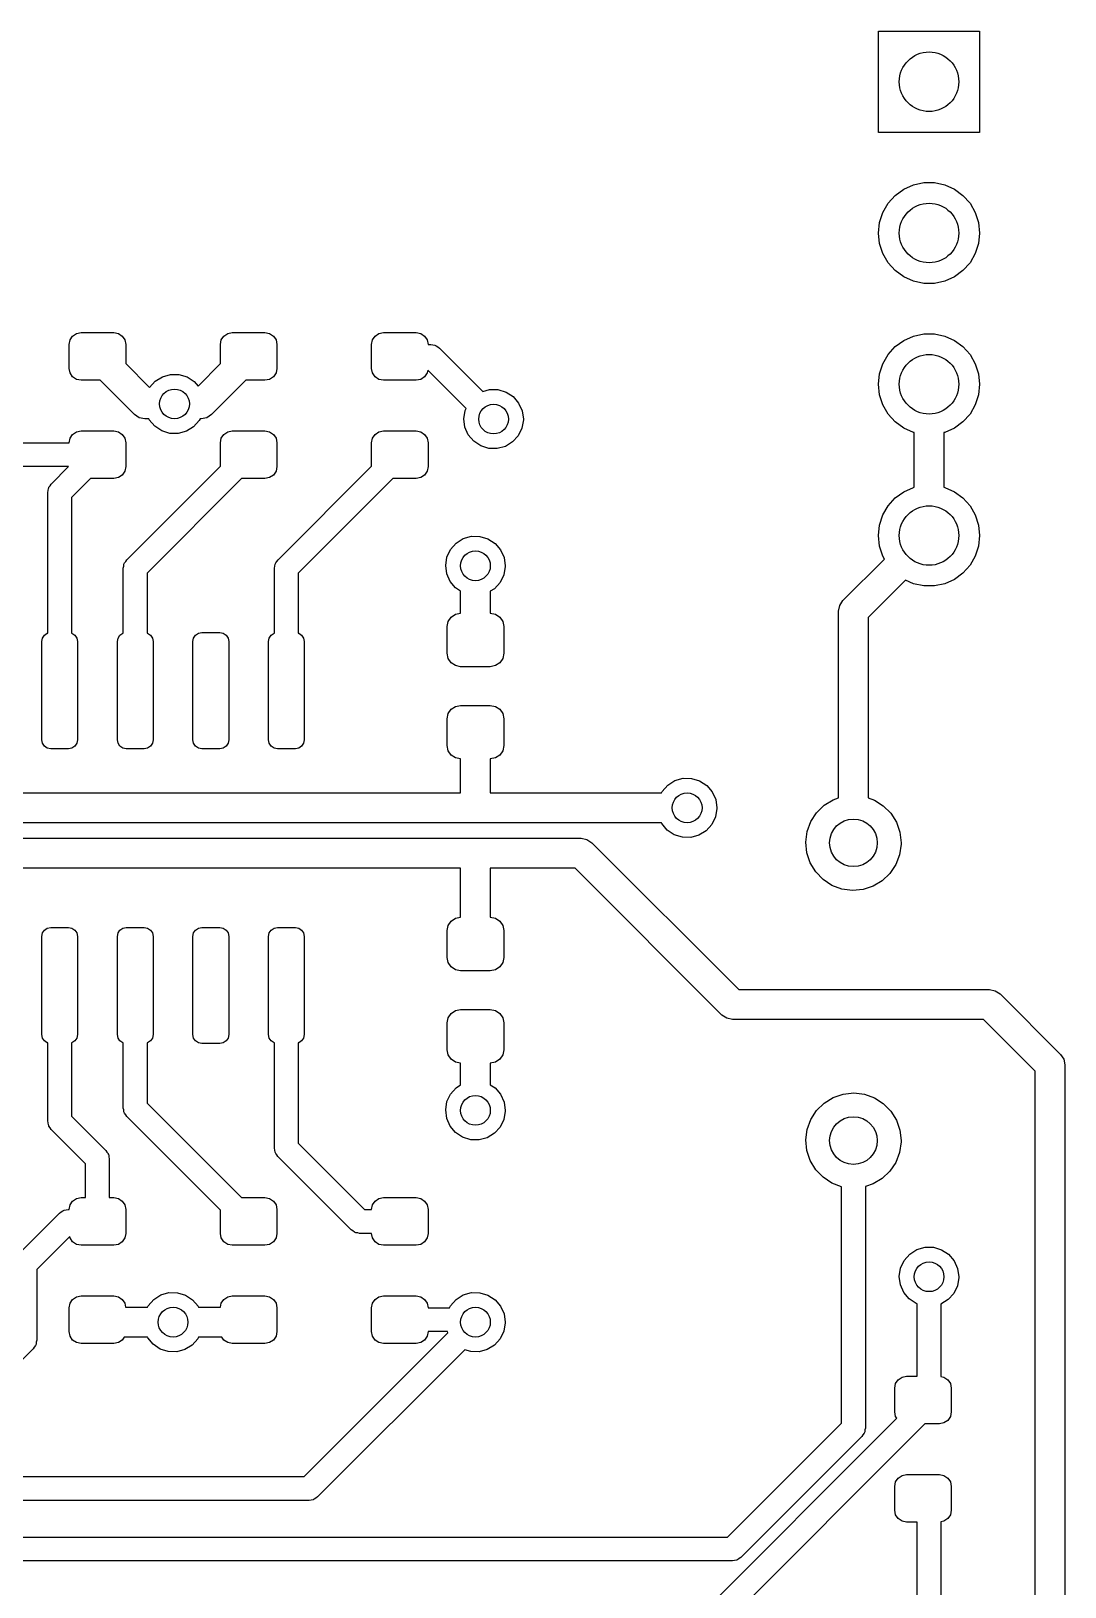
# Model space of a CAD drawing. Extents: x 124.2 to 180.7, y -122.1 to -74.6.
# Drawn here: x 163.35 to 180.72, y -100.84 to -74.72 of the extents above; entities that cross this region are included whole.
import ezdxf

# ---------------------------------------------------------------- set-up
doc = ezdxf.new("R2010")
doc.units = 0
doc.layers.add('BLACK', color=7, linetype='CONTINUOUS')

msp = doc.modelspace()

# ---------------------------------------------------------------- linework, layer by layer
at = {"layer": 'BLACK', "linetype": 'CONTINUOUS'}
for p, q in [((177.585, -76.415), (177.585, -74.715)), ((177.585, -74.715), (179.285, -74.715)), ((179.285, -74.715), (179.285, -76.415)), ((179.285, -76.415), (177.585, -76.415)), ((178.01, -77.3689), (178.172, -77.2966)), ((178.172, -77.2966), (178.346, -77.2597)), ((178.346, -77.2597), (178.524, -77.2597)), ((178.524, -77.2597), (178.698, -77.2966)), ((178.698, -77.2966), (178.86, -77.3689)), ((177.747, -77.6054), (177.866, -77.4733)), ((177.866, -77.4733), (178.01, -77.3689)), ((178.86, -77.3689), (179.004, -77.4733)), ((179.004, -77.4733), (179.123, -77.6054)), ((177.604, -77.9283), (177.658, -77.7593)), ((177.658, -77.7593), (177.747, -77.6054)), ((179.123, -77.6054), (179.212, -77.7593)), ((179.212, -77.7593), (179.266, -77.9283)), ((177.585, -78.105), (177.604, -77.9283)), ((177.604, -78.2817), (177.585, -78.105)), ((179.266, -77.9283), (179.285, -78.105)), ((179.285, -78.105), (179.266, -78.2817)), ((177.658, -78.4507), (177.604, -78.2817)), ((179.266, -78.2817), (179.212, -78.4507)), ((177.747, -78.6046), (177.658, -78.4507)), ((177.866, -78.7367), (177.747, -78.6046)), ((179.123, -78.6046), (179.004, -78.7367)), ((179.212, -78.4507), (179.123, -78.6046)), ((178.01, -78.8411), (177.866, -78.7367)), ((178.172, -78.9134), (178.01, -78.8411)), ((178.86, -78.8411), (178.698, -78.9134)), ((179.004, -78.7367), (178.86, -78.8411)), ((178.346, -78.9503), (178.172, -78.9134)), ((178.524, -78.9503), (178.346, -78.9503)), ((178.698, -78.9134), (178.524, -78.9503)), ((163.99, -79.9775), (164.005, -79.901)), ((164.005, -79.901), (164.049, -79.8361)), ((164.049, -79.8361), (164.113, -79.7927)), ((164.113, -79.7927), (164.19, -79.7775)), ((164.19, -79.7775), (164.74, -79.7775)), ((164.74, -79.7775), (164.817, -79.7927)), ((164.817, -79.7927), (164.881, -79.8361)), ((164.881, -79.8361), (164.925, -79.901)), ((164.925, -79.901), (164.94, -79.9775)), ((166.53, -79.9775), (166.545, -79.901)), ((166.545, -79.901), (166.589, -79.8361)), ((166.589, -79.8361), (166.653, -79.7927)), ((166.653, -79.7927), (166.73, -79.7775)), ((166.73, -79.7775), (167.28, -79.7775)), ((167.28, -79.7775), (167.357, -79.7927)), ((167.357, -79.7927), (167.421, -79.8361)), ((167.421, -79.8361), (167.465, -79.901)), ((167.465, -79.901), (167.48, -79.9775)), ((169.07, -79.9775), (169.085, -79.901)), ((169.085, -79.901), (169.129, -79.8361)), ((169.129, -79.8361), (169.193, -79.7927)), ((169.193, -79.7927), (169.27, -79.7775)), ((169.27, -79.7775), (169.82, -79.7775)), ((169.82, -79.7775), (169.897, -79.7927)), ((169.897, -79.7927), (169.961, -79.8361)), ((169.961, -79.8361), (170.005, -79.901)), ((170.005, -79.901), (170.02, -79.9775)), ((177.866, -80.0133), (178.01, -79.9089)), ((178.01, -79.9089), (178.172, -79.8366)), ((178.172, -79.8366), (178.346, -79.7997)), ((178.346, -79.7997), (178.524, -79.7997)), ((178.524, -79.7997), (178.698, -79.8366)), ((178.698, -79.8366), (178.86, -79.9089)), ((178.86, -79.9089), (179.004, -80.0133)), ((163.99, -80.3775), (163.99, -79.9775)), ((164.94, -79.9775), (164.94, -80.2989)), ((166.53, -80.2989), (166.53, -79.9775)), ((167.48, -79.9775), (167.48, -80.3775)), ((169.07, -80.3775), (169.07, -79.9775)), ((170.02, -79.9775), (170.068, -79.9775)), ((170.068, -79.9775), (170.101, -79.985)), ((170.101, -79.985), (170.134, -79.9887)), ((170.134, -79.9887), (170.144, -79.9949)), ((170.144, -79.9949), (170.155, -79.9974)), ((170.155, -79.9974), (170.181, -80.0183)), ((170.181, -80.0183), (170.21, -80.0361)), ((170.21, -80.0361), (170.939, -80.766)), ((177.658, -80.2993), (177.747, -80.1454)), ((177.747, -80.1454), (177.866, -80.0133)), ((179.004, -80.0133), (179.123, -80.1454)), ((179.123, -80.1454), (179.212, -80.2993)), ((164.005, -80.454), (163.99, -80.3775)), ((164.049, -80.5189), (164.005, -80.454)), ((164.94, -80.2989), (165.342, -80.7012)), ((166.155, -80.6744), (166.53, -80.2989)), ((167.465, -80.454), (167.421, -80.5189)), ((167.48, -80.3775), (167.465, -80.454)), ((169.085, -80.454), (169.07, -80.3775)), ((169.129, -80.5189), (169.085, -80.454)), ((170.005, -80.454), (169.961, -80.5189)), ((170.014, -80.4065), (170.005, -80.454)), ((170.657, -81.0496), (170.014, -80.4065)), ((177.604, -80.4683), (177.658, -80.2993)), ((179.212, -80.2993), (179.266, -80.4683)), ((164.113, -80.5623), (164.049, -80.5189)), ((164.19, -80.5775), (164.113, -80.5623)), ((164.511, -80.5775), (164.19, -80.5775)), ((165.086, -81.152), (164.511, -80.5775)), ((165.342, -80.7007), (165.436, -80.5944)), ((165.342, -80.7012), (165.342, -80.7007)), ((165.436, -80.5944), (165.556, -80.5188)), ((165.556, -80.5188), (165.693, -80.4798)), ((165.693, -80.4798), (165.834, -80.4807)), ((165.834, -80.4807), (165.97, -80.5213)), ((165.97, -80.5213), (166.089, -80.5984)), ((166.089, -80.5984), (166.155, -80.6744)), ((166.959, -80.5775), (166.384, -81.152)), ((167.28, -80.5775), (166.959, -80.5775)), ((167.357, -80.5623), (167.28, -80.5775)), ((167.421, -80.5189), (167.357, -80.5623)), ((169.193, -80.5623), (169.129, -80.5189)), ((169.27, -80.5775), (169.193, -80.5623)), ((169.82, -80.5775), (169.27, -80.5775)), ((169.897, -80.5623), (169.82, -80.5775)), ((169.961, -80.5189), (169.897, -80.5623)), ((177.585, -80.645), (177.604, -80.4683)), ((177.604, -80.8217), (177.585, -80.645)), ((179.266, -80.4683), (179.285, -80.645)), ((179.285, -80.645), (179.266, -80.8217)), ((170.939, -80.766), (171.052, -80.7338)), ((171.052, -80.7338), (171.194, -80.7347)), ((171.194, -80.7347), (171.33, -80.7753)), ((171.33, -80.7753), (171.448, -80.8524)), ((171.448, -80.8524), (171.541, -80.9598)), ((171.541, -80.9598), (171.6, -81.0889)), ((177.658, -80.9907), (177.604, -80.8217)), ((179.266, -80.8217), (179.212, -80.9907)), ((165.167, -81.2062), (165.086, -81.152)), ((165.263, -81.2252), (165.167, -81.2062)), ((165.33, -81.2252), (165.263, -81.2252)), ((165.336, -81.2394), (165.33, -81.2252)), ((165.427, -81.3479), (165.336, -81.2394)), ((166.189, -81.2252), (166.175, -81.2548)), ((166.207, -81.2252), (166.189, -81.2252)), ((166.303, -81.2062), (166.207, -81.2252)), ((166.384, -81.152), (166.303, -81.2062)), ((170.62, -81.2231), (170.642, -81.083)), ((170.638, -81.3637), (170.62, -81.2231)), ((170.642, -81.083), (170.657, -81.0496)), ((171.62, -81.2414), (171.596, -81.3812)), ((171.6, -81.0889), (171.62, -81.2292)), ((171.62, -81.2292), (171.62, -81.2414)), ((177.747, -81.1446), (177.658, -80.9907)), ((177.866, -81.2767), (177.747, -81.1446)), ((179.123, -81.1446), (179.004, -81.2767)), ((179.212, -80.9907), (179.123, -81.1446)), ((164.005, -81.551), (164.049, -81.4861)), ((164.049, -81.4861), (164.113, -81.4427)), ((164.113, -81.4427), (164.19, -81.4275)), ((164.19, -81.4275), (164.74, -81.4275)), ((164.74, -81.4275), (164.817, -81.4427)), ((164.817, -81.4427), (164.881, -81.4861)), ((164.881, -81.4861), (164.925, -81.551)), ((165.545, -81.4265), (165.427, -81.3479)), ((165.68, -81.4688), (165.545, -81.4265)), ((165.822, -81.4714), (165.68, -81.4688)), ((165.959, -81.4341), (165.822, -81.4714)), ((166.08, -81.3599), (165.959, -81.4341)), ((166.175, -81.2548), (166.08, -81.3599)), ((166.545, -81.551), (166.589, -81.4861)), ((166.589, -81.4861), (166.653, -81.4427)), ((166.653, -81.4427), (166.73, -81.4275)), ((166.73, -81.4275), (167.28, -81.4275)), ((167.28, -81.4275), (167.357, -81.4427)), ((167.357, -81.4427), (167.421, -81.4861)), ((167.421, -81.4861), (167.465, -81.551)), ((169.085, -81.551), (169.129, -81.4861)), ((169.129, -81.4861), (169.193, -81.4427)), ((169.193, -81.4427), (169.27, -81.4275)), ((169.27, -81.4275), (169.82, -81.4275)), ((169.82, -81.4275), (169.897, -81.4427)), ((169.897, -81.4427), (169.961, -81.4861)), ((169.961, -81.4861), (170.005, -81.551)), ((170.695, -81.4934), (170.638, -81.3637)), ((170.787, -81.6019), (170.695, -81.4934)), ((171.596, -81.3812), (171.534, -81.5088)), ((178.01, -81.3811), (177.866, -81.2767)), ((178.172, -81.4534), (178.01, -81.3811)), ((178.185, -81.4561), (178.172, -81.4534)), ((178.185, -82.3739), (178.185, -81.4561)), ((178.698, -81.4534), (178.685, -81.4561)), ((178.685, -81.4561), (178.685, -82.3739)), ((178.86, -81.3811), (178.698, -81.4534)), ((179.004, -81.2767), (178.86, -81.3811)), ((162.4, -81.6275), (163.99, -81.6275)), ((163.99, -81.6275), (164.005, -81.551)), ((164.925, -81.551), (164.94, -81.6275)), ((164.94, -81.6275), (164.94, -82.0275)), ((166.53, -81.6275), (166.545, -81.551)), ((166.53, -82.0197), (166.53, -81.6275)), ((167.465, -81.551), (167.48, -81.6275)), ((167.48, -81.6275), (167.48, -82.0275)), ((169.07, -81.6275), (169.085, -81.551)), ((169.07, -82.0197), (169.07, -81.6275)), ((170.005, -81.551), (170.02, -81.6275)), ((170.02, -81.6275), (170.02, -82.0275)), ((170.905, -81.6805), (170.787, -81.6019)), ((171.04, -81.7228), (170.905, -81.6805)), ((171.182, -81.7254), (171.04, -81.7228)), ((171.318, -81.6881), (171.182, -81.7254)), ((171.439, -81.6139), (171.318, -81.6881)), ((171.534, -81.5088), (171.439, -81.6139)), ((163.982, -82.0275), (162.4, -82.0275)), ((163.689, -82.3211), (163.982, -82.0275)), ((164.94, -82.0275), (164.925, -82.104)), ((164.959, -83.5911), (166.53, -82.0197)), ((167.48, -82.0275), (167.465, -82.104)), ((167.499, -83.5911), (169.07, -82.0197)), ((170.02, -82.0275), (170.005, -82.104)), ((164.348, -82.2275), (164.03, -82.5453)), ((164.74, -82.2275), (164.348, -82.2275)), ((164.817, -82.2123), (164.74, -82.2275)), ((164.881, -82.1689), (164.817, -82.2123)), ((164.925, -82.104), (164.881, -82.1689)), ((166.888, -82.2275), (165.3, -83.8153)), ((167.28, -82.2275), (166.888, -82.2275)), ((167.357, -82.2123), (167.28, -82.2275)), ((167.421, -82.1689), (167.357, -82.2123)), ((167.465, -82.104), (167.421, -82.1689)), ((169.428, -82.2275), (167.84, -83.8153)), ((169.82, -82.2275), (169.428, -82.2275)), ((169.897, -82.2123), (169.82, -82.2275)), ((169.961, -82.1689), (169.897, -82.2123)), ((170.005, -82.104), (169.961, -82.1689)), ((163.63, -82.4622), (163.637, -82.4296)), ((163.63, -84.8249), (163.63, -82.4622)), ((163.637, -82.4296), (163.641, -82.3964)), ((163.641, -82.3964), (163.647, -82.3867)), ((163.647, -82.3867), (163.65, -82.3755)), ((163.65, -82.3755), (163.671, -82.3494)), ((163.671, -82.3494), (163.689, -82.3211)), ((164.03, -82.5453), (164.03, -84.8249)), ((177.866, -82.5533), (178.01, -82.4489)), ((178.01, -82.4489), (178.172, -82.3766)), ((178.172, -82.3766), (178.185, -82.3739)), ((178.685, -82.3739), (178.698, -82.3766)), ((178.698, -82.3766), (178.86, -82.4489)), ((178.86, -82.4489), (179.004, -82.5533)), ((177.658, -82.8393), (177.747, -82.6854)), ((177.747, -82.6854), (177.866, -82.5533)), ((179.004, -82.5533), (179.123, -82.6854)), ((179.123, -82.6854), (179.212, -82.8393)), ((177.585, -83.185), (177.604, -83.0083)), ((177.604, -83.0083), (177.658, -82.8393)), ((179.212, -82.8393), (179.266, -83.0083)), ((179.266, -83.0083), (179.285, -83.185)), ((170.397, -83.4185), (170.491, -83.3122)), ((170.491, -83.3122), (170.611, -83.2366)), ((170.611, -83.2366), (170.747, -83.1976)), ((170.747, -83.1976), (170.889, -83.1985)), ((170.889, -83.1985), (171.025, -83.2391)), ((171.025, -83.2391), (171.144, -83.3162)), ((171.144, -83.3162), (171.236, -83.4236)), ((177.604, -83.3617), (177.585, -83.185)), ((179.285, -83.185), (179.266, -83.3617)), ((164.941, -83.6194), (164.959, -83.5911)), ((167.481, -83.6194), (167.499, -83.5911)), ((170.315, -83.6869), (170.337, -83.5468)), ((170.337, -83.5468), (170.397, -83.4185)), ((171.236, -83.4236), (171.295, -83.5527)), ((171.295, -83.5527), (171.315, -83.693)), ((176.988, -84.2782), (177.687, -83.5797)), ((177.658, -83.5307), (177.604, -83.3617)), ((177.687, -83.5797), (177.658, -83.5307)), ((179.212, -83.5307), (179.123, -83.6846)), ((179.266, -83.3617), (179.212, -83.5307)), ((164.9, -83.7322), (164.907, -83.6996)), ((164.9, -84.8249), (164.9, -83.7322)), ((164.907, -83.6996), (164.911, -83.6664)), ((164.911, -83.6664), (164.917, -83.6567)), ((164.917, -83.6567), (164.92, -83.6455)), ((164.92, -83.6455), (164.941, -83.6194)), ((165.3, -83.8153), (165.3, -84.8249)), ((167.44, -83.7322), (167.447, -83.6996)), ((167.44, -84.8249), (167.44, -83.7322)), ((167.447, -83.6996), (167.451, -83.6664)), ((167.451, -83.6664), (167.457, -83.6567)), ((167.457, -83.6567), (167.46, -83.6455)), ((167.46, -83.6455), (167.481, -83.6194)), ((167.84, -83.8153), (167.84, -84.8249)), ((170.333, -83.8275), (170.315, -83.6869)), ((170.391, -83.9572), (170.333, -83.8275)), ((171.291, -83.845), (171.23, -83.9726)), ((171.315, -83.7052), (171.291, -83.845)), ((171.315, -83.693), (171.315, -83.7052)), ((179.004, -83.8167), (178.86, -83.9211)), ((179.123, -83.6846), (179.004, -83.8167)), ((170.482, -84.0657), (170.391, -83.9572)), ((170.565, -84.1212), (170.482, -84.0657)), ((171.134, -84.0777), (171.065, -84.1203)), ((171.23, -83.9726), (171.134, -84.0777)), ((178.039, -83.9342), (177.415, -84.5586)), ((178.172, -83.9934), (178.039, -83.9342)), ((178.346, -84.0303), (178.172, -83.9934)), ((178.524, -84.0303), (178.346, -84.0303)), ((178.698, -83.9934), (178.524, -84.0303)), ((178.86, -83.9211), (178.698, -83.9934)), ((170.565, -84.487), (170.565, -84.1212)), ((171.065, -84.1203), (171.065, -84.487)), ((176.915, -84.455), (176.934, -84.3593)), ((176.934, -84.3593), (176.988, -84.2782)), ((170.34, -84.712), (170.357, -84.6259)), ((170.357, -84.6259), (170.406, -84.5529)), ((170.406, -84.5529), (170.479, -84.5041)), ((170.479, -84.5041), (170.565, -84.487)), ((171.065, -84.487), (171.151, -84.5041)), ((171.151, -84.5041), (171.224, -84.5529)), ((171.224, -84.5529), (171.273, -84.6259)), ((171.273, -84.6259), (171.29, -84.712)), ((176.915, -87.5903), (176.915, -84.455)), ((177.415, -84.5586), (177.415, -87.5901)), ((163.541, -84.9076), (163.574, -84.8589)), ((163.574, -84.8589), (163.623, -84.8264)), ((163.623, -84.8264), (163.63, -84.8249)), ((164.03, -84.8249), (164.037, -84.8264)), ((164.037, -84.8264), (164.086, -84.8589)), ((164.086, -84.8589), (164.119, -84.9076)), ((164.811, -84.9076), (164.844, -84.8589)), ((164.844, -84.8589), (164.893, -84.8264)), ((164.893, -84.8264), (164.9, -84.8249)), ((165.3, -84.8249), (165.307, -84.8264)), ((165.307, -84.8264), (165.356, -84.8589)), ((165.356, -84.8589), (165.389, -84.9076)), ((166.081, -84.9076), (166.114, -84.8589)), ((166.114, -84.8589), (166.163, -84.8264)), ((166.163, -84.8264), (166.22, -84.815)), ((166.22, -84.815), (166.52, -84.815)), ((166.52, -84.815), (166.577, -84.8264)), ((166.577, -84.8264), (166.626, -84.8589)), ((166.626, -84.8589), (166.659, -84.9076)), ((167.351, -84.9076), (167.384, -84.8589)), ((167.384, -84.8589), (167.433, -84.8264)), ((167.433, -84.8264), (167.44, -84.8249)), ((167.84, -84.8249), (167.847, -84.8264)), ((167.847, -84.8264), (167.896, -84.8589)), ((167.896, -84.8589), (167.929, -84.9076)), ((170.34, -85.162), (170.34, -84.712)), ((171.29, -84.712), (171.29, -85.162)), ((163.53, -84.965), (163.541, -84.9076)), ((163.53, -86.615), (163.53, -84.965)), ((164.119, -84.9076), (164.13, -84.965)), ((164.13, -84.965), (164.13, -86.615)), ((164.8, -84.965), (164.811, -84.9076)), ((164.8, -86.615), (164.8, -84.965)), ((165.389, -84.9076), (165.4, -84.965)), ((165.4, -84.965), (165.4, -86.615)), ((166.07, -84.965), (166.081, -84.9076)), ((166.07, -86.615), (166.07, -84.965)), ((166.659, -84.9076), (166.67, -84.965)), ((166.67, -84.965), (166.67, -86.615)), ((167.34, -84.965), (167.351, -84.9076)), ((167.34, -86.615), (167.34, -84.965)), ((167.929, -84.9076), (167.94, -84.965)), ((167.94, -84.965), (167.94, -86.615)), ((170.357, -85.2481), (170.34, -85.162)), ((171.29, -85.162), (171.273, -85.2481)), ((170.406, -85.3211), (170.357, -85.2481)), ((170.479, -85.3699), (170.406, -85.3211)), ((170.565, -85.387), (170.479, -85.3699)), ((171.065, -85.387), (170.565, -85.387)), ((171.151, -85.3699), (171.065, -85.387)), ((171.224, -85.3211), (171.151, -85.3699)), ((171.273, -85.2481), (171.224, -85.3211)), ((170.34, -86.262), (170.357, -86.1759)), ((170.357, -86.1759), (170.406, -86.1029)), ((170.406, -86.1029), (170.479, -86.0541)), ((170.479, -86.0541), (170.565, -86.037)), ((170.565, -86.037), (171.065, -86.037)), ((171.065, -86.037), (171.151, -86.0541)), ((171.151, -86.0541), (171.224, -86.1029)), ((171.224, -86.1029), (171.273, -86.1759)), ((171.273, -86.1759), (171.29, -86.262)), ((170.34, -86.712), (170.34, -86.262)), ((171.29, -86.262), (171.29, -86.712)), ((163.541, -86.6724), (163.53, -86.615)), ((163.574, -86.7211), (163.541, -86.6724)), ((163.623, -86.7536), (163.574, -86.7211)), ((164.086, -86.7211), (164.037, -86.7536)), ((164.119, -86.6724), (164.086, -86.7211)), ((164.13, -86.615), (164.119, -86.6724)), ((164.811, -86.6724), (164.8, -86.615)), ((164.844, -86.7211), (164.811, -86.6724)), ((164.893, -86.7536), (164.844, -86.7211)), ((165.356, -86.7211), (165.307, -86.7536)), ((165.389, -86.6724), (165.356, -86.7211)), ((165.4, -86.615), (165.389, -86.6724)), ((166.081, -86.6724), (166.07, -86.615)), ((166.114, -86.7211), (166.081, -86.6724)), ((166.163, -86.7536), (166.114, -86.7211)), ((166.626, -86.7211), (166.577, -86.7536)), ((166.659, -86.6724), (166.626, -86.7211)), ((166.67, -86.615), (166.659, -86.6724)), ((167.351, -86.6724), (167.34, -86.615)), ((167.384, -86.7211), (167.351, -86.6724)), ((167.433, -86.7536), (167.384, -86.7211)), ((167.896, -86.7211), (167.847, -86.7536)), ((167.929, -86.6724), (167.896, -86.7211)), ((167.94, -86.615), (167.929, -86.6724)), ((170.357, -86.7981), (170.34, -86.712)), ((171.29, -86.712), (171.273, -86.7981)), ((163.68, -86.765), (163.623, -86.7536)), ((163.98, -86.765), (163.68, -86.765)), ((164.037, -86.7536), (163.98, -86.765)), ((164.95, -86.765), (164.893, -86.7536)), ((165.25, -86.765), (164.95, -86.765)), ((165.307, -86.7536), (165.25, -86.765)), ((166.22, -86.765), (166.163, -86.7536)), ((166.52, -86.765), (166.22, -86.765)), ((166.577, -86.7536), (166.52, -86.765)), ((167.49, -86.765), (167.433, -86.7536)), ((167.79, -86.765), (167.49, -86.765)), ((167.847, -86.7536), (167.79, -86.765)), ((170.406, -86.8711), (170.357, -86.7981)), ((170.479, -86.9199), (170.406, -86.8711)), ((170.565, -86.937), (170.479, -86.9199)), ((170.565, -87.507), (170.565, -86.937)), ((171.151, -86.9199), (171.065, -86.937)), ((171.065, -86.937), (171.065, -87.507)), ((171.224, -86.8711), (171.151, -86.9199)), ((171.273, -86.7981), (171.224, -86.8711)), ((161.788, -87.507), (170.565, -87.507)), ((171.065, -87.507), (173.942, -87.507)), ((173.942, -87.507), (173.953, -87.4825)), ((173.953, -87.4825), (174.047, -87.3762)), ((174.047, -87.3762), (174.167, -87.3006)), ((174.167, -87.3006), (174.303, -87.2616)), ((174.303, -87.2616), (174.445, -87.2625)), ((174.445, -87.2625), (174.581, -87.3031)), ((174.581, -87.3031), (174.7, -87.3802)), ((174.7, -87.3802), (174.792, -87.4876)), ((174.792, -87.4876), (174.851, -87.6167)), ((174.871, -87.7692), (174.847, -87.909)), ((174.851, -87.6167), (174.871, -87.757)), ((174.871, -87.757), (174.871, -87.7692)), ((176.545, -87.8394), (176.672, -87.7146)), ((176.672, -87.7146), (176.824, -87.6211)), ((176.824, -87.6211), (176.915, -87.5903)), ((177.415, -87.5901), (177.516, -87.626)), ((177.516, -87.626), (177.666, -87.7215)), ((177.666, -87.7215), (177.792, -87.8481)), ((173.94, -88.007), (161.53, -88.007)), ((173.947, -88.0212), (173.94, -88.007)), ((174.038, -88.1297), (173.947, -88.0212)), ((174.847, -87.909), (174.786, -88.0366)), ((176.387, -88.1569), (176.448, -87.9893)), ((176.448, -87.9893), (176.545, -87.8394)), ((177.792, -87.8481), (177.886, -87.9993)), ((177.886, -87.9993), (177.945, -88.1678)), ((150.495, -88.269), (172.593, -88.269)), ((172.593, -88.269), (172.689, -88.288)), ((172.689, -88.288), (172.77, -88.3422)), ((174.156, -88.2083), (174.038, -88.1297)), ((174.291, -88.2506), (174.156, -88.2083)), ((174.433, -88.2532), (174.291, -88.2506)), ((174.57, -88.2159), (174.433, -88.2532)), ((174.69, -88.1417), (174.57, -88.2159)), ((174.786, -88.0366), (174.69, -88.1417)), ((176.365, -88.3338), (176.387, -88.1569)), ((177.945, -88.1678), (177.965, -88.345)), ((172.77, -88.3422), (175.237, -90.809)), ((176.382, -88.5113), (176.365, -88.3338)), ((176.439, -88.6806), (176.382, -88.5113)), ((177.94, -88.544), (177.877, -88.7107)), ((177.965, -88.3673), (177.94, -88.544)), ((177.965, -88.345), (177.965, -88.3673)), ((170.565, -88.769), (161.54, -88.769)), ((170.565, -89.593), (170.565, -88.769)), ((172.489, -88.769), (171.065, -88.769)), ((171.065, -88.769), (171.065, -89.593)), ((174.956, -91.2358), (172.489, -88.769)), ((176.531, -88.8331), (176.439, -88.6806)), ((177.877, -88.7107), (177.778, -88.8592)), ((176.655, -88.9614), (176.531, -88.8331)), ((176.804, -89.0591), (176.655, -88.9614)), ((176.971, -89.1212), (176.804, -89.0591)), ((177.495, -89.0735), (177.326, -89.1287)), ((177.649, -88.9822), (177.495, -89.0735)), ((177.778, -88.8592), (177.649, -88.9822)), ((177.148, -89.1448), (176.971, -89.1212)), ((177.326, -89.1287), (177.148, -89.1448)), ((170.479, -89.6101), (170.565, -89.593)), ((171.065, -89.593), (171.151, -89.6101)), ((163.53, -89.915), (163.541, -89.8576)), ((163.541, -89.8576), (163.574, -89.8089)), ((163.574, -89.8089), (163.623, -89.7764)), ((163.623, -89.7764), (163.68, -89.765)), ((163.68, -89.765), (163.98, -89.765)), ((163.98, -89.765), (164.037, -89.7764)), ((164.037, -89.7764), (164.086, -89.8089)), ((164.086, -89.8089), (164.119, -89.8576)), ((164.119, -89.8576), (164.13, -89.915)), ((164.8, -89.915), (164.811, -89.8576)), ((164.811, -89.8576), (164.844, -89.8089)), ((164.844, -89.8089), (164.893, -89.7764)), ((164.893, -89.7764), (164.95, -89.765)), ((164.95, -89.765), (165.25, -89.765)), ((165.25, -89.765), (165.307, -89.7764)), ((165.307, -89.7764), (165.356, -89.8089)), ((165.356, -89.8089), (165.389, -89.8576)), ((165.389, -89.8576), (165.4, -89.915)), ((166.07, -89.915), (166.081, -89.8576)), ((166.081, -89.8576), (166.114, -89.8089)), ((166.114, -89.8089), (166.163, -89.7764)), ((166.163, -89.7764), (166.22, -89.765)), ((166.22, -89.765), (166.52, -89.765)), ((166.52, -89.765), (166.577, -89.7764)), ((166.577, -89.7764), (166.626, -89.8089)), ((166.626, -89.8089), (166.659, -89.8576)), ((166.659, -89.8576), (166.67, -89.915)), ((167.34, -89.915), (167.351, -89.8576)), ((167.351, -89.8576), (167.384, -89.8089)), ((167.384, -89.8089), (167.433, -89.7764)), ((167.433, -89.7764), (167.49, -89.765)), ((167.49, -89.765), (167.79, -89.765)), ((167.79, -89.765), (167.847, -89.7764)), ((167.847, -89.7764), (167.896, -89.8089)), ((167.896, -89.8089), (167.929, -89.8576)), ((167.929, -89.8576), (167.94, -89.915)), ((170.34, -89.818), (170.357, -89.7319)), ((170.34, -90.268), (170.34, -89.818)), ((170.357, -89.7319), (170.406, -89.6589)), ((170.406, -89.6589), (170.479, -89.6101)), ((171.151, -89.6101), (171.224, -89.6589)), ((171.224, -89.6589), (171.273, -89.7319)), ((171.273, -89.7319), (171.29, -89.818)), ((171.29, -89.818), (171.29, -90.268)), ((163.53, -91.565), (163.53, -89.915)), ((164.13, -89.915), (164.13, -91.565)), ((164.8, -91.565), (164.8, -89.915)), ((165.4, -89.915), (165.4, -91.565)), ((166.07, -91.565), (166.07, -89.915)), ((166.67, -89.915), (166.67, -91.565)), ((167.34, -91.565), (167.34, -89.915)), ((167.94, -89.915), (167.94, -91.565)), ((170.357, -90.3541), (170.34, -90.268)), ((170.406, -90.4271), (170.357, -90.3541)), ((171.273, -90.3541), (171.224, -90.4271)), ((171.29, -90.268), (171.273, -90.3541)), ((170.479, -90.4759), (170.406, -90.4271)), ((170.565, -90.493), (170.479, -90.4759)), ((171.065, -90.493), (170.565, -90.493)), ((171.151, -90.4759), (171.065, -90.493)), ((171.224, -90.4271), (171.151, -90.4759)), ((175.237, -90.809), (179.451, -90.809)), ((179.451, -90.809), (179.547, -90.828)), ((179.547, -90.828), (179.628, -90.8822)), ((179.628, -90.8822), (180.644, -91.8982)), ((170.406, -91.2089), (170.479, -91.1601)), ((170.479, -91.1601), (170.565, -91.143)), ((170.565, -91.143), (171.065, -91.143)), ((171.065, -91.143), (171.151, -91.1601)), ((171.151, -91.1601), (171.224, -91.2089)), ((170.34, -91.368), (170.357, -91.2819)), ((170.34, -91.818), (170.34, -91.368)), ((170.357, -91.2819), (170.406, -91.2089)), ((171.224, -91.2089), (171.273, -91.2819)), ((171.273, -91.2819), (171.29, -91.368)), ((171.29, -91.368), (171.29, -91.818)), ((175.037, -91.29), (174.956, -91.2358)), ((174.956, -91.2358), (174.956, -91.2358)), ((175.133, -91.309), (175.037, -91.29)), ((179.347, -91.309), (175.133, -91.309)), ((180.217, -92.1786), (179.347, -91.309)), ((163.541, -91.6224), (163.53, -91.565)), ((163.574, -91.6711), (163.541, -91.6224)), ((163.623, -91.7036), (163.574, -91.6711)), ((164.086, -91.6711), (164.037, -91.7036)), ((164.119, -91.6224), (164.086, -91.6711)), ((164.13, -91.565), (164.119, -91.6224)), ((164.811, -91.6224), (164.8, -91.565)), ((164.844, -91.6711), (164.811, -91.6224)), ((164.893, -91.7036), (164.844, -91.6711)), ((165.356, -91.6711), (165.307, -91.7036)), ((165.389, -91.6224), (165.356, -91.6711)), ((165.4, -91.565), (165.389, -91.6224)), ((166.081, -91.6224), (166.07, -91.565)), ((166.114, -91.6711), (166.081, -91.6224)), ((166.163, -91.7036), (166.114, -91.6711)), ((166.626, -91.6711), (166.577, -91.7036)), ((166.659, -91.6224), (166.626, -91.6711)), ((166.67, -91.565), (166.659, -91.6224)), ((167.351, -91.6224), (167.34, -91.565)), ((167.384, -91.6711), (167.351, -91.6224)), ((167.433, -91.7036), (167.384, -91.6711)), ((167.896, -91.6711), (167.847, -91.7036)), ((167.929, -91.6224), (167.896, -91.6711)), ((167.94, -91.565), (167.929, -91.6224)), ((163.63, -91.7051), (163.623, -91.7036)), ((163.63, -93.0148), (163.63, -91.7051)), ((164.037, -91.7036), (164.03, -91.7051)), ((164.03, -91.7051), (164.03, -92.932)), ((164.9, -91.7051), (164.893, -91.7036)), ((164.9, -92.7975), (164.9, -91.7051)), ((165.307, -91.7036), (165.3, -91.7051)), ((165.3, -91.7051), (165.3, -92.7147)), ((166.22, -91.715), (166.163, -91.7036)), ((166.52, -91.715), (166.22, -91.715)), ((166.577, -91.7036), (166.52, -91.715)), ((167.44, -91.7051), (167.433, -91.7036)), ((167.44, -93.472), (167.44, -91.7051)), ((167.847, -91.7036), (167.84, -91.7051)), ((167.84, -91.7051), (167.84, -93.3892)), ((170.357, -91.9041), (170.34, -91.818)), ((170.406, -91.9771), (170.357, -91.9041)), ((171.273, -91.9041), (171.224, -91.9771)), ((171.29, -91.818), (171.273, -91.9041)), ((180.644, -91.8982), (180.698, -91.9793)), ((170.479, -92.0259), (170.406, -91.9771)), ((170.565, -92.043), (170.479, -92.0259)), ((170.565, -92.4095), (170.565, -92.043)), ((171.151, -92.0259), (171.065, -92.043)), ((171.065, -92.043), (171.065, -92.4092)), ((171.224, -91.9771), (171.151, -92.0259)), ((180.217, -116.609), (180.217, -92.1786)), ((180.698, -91.9793), (180.717, -92.075)), ((180.717, -92.075), (180.717, -116.713)), ((170.397, -92.5625), (170.491, -92.4562)), ((170.491, -92.4562), (170.565, -92.4095)), ((171.065, -92.4092), (171.144, -92.4602)), ((171.144, -92.4602), (171.236, -92.5676)), ((165.3, -92.7147), (166.888, -94.3025)), ((170.315, -92.8309), (170.337, -92.6908)), ((170.337, -92.6908), (170.397, -92.5625)), ((171.236, -92.5676), (171.295, -92.6967)), ((171.295, -92.6967), (171.315, -92.837)), ((176.545, -92.8394), (176.672, -92.7146)), ((176.672, -92.7146), (176.824, -92.6211)), ((176.824, -92.6211), (176.993, -92.5637)), ((176.993, -92.5637), (177.171, -92.545)), ((177.171, -92.545), (177.348, -92.5661)), ((177.348, -92.5661), (177.516, -92.626)), ((177.516, -92.626), (177.666, -92.7215)), ((177.666, -92.7215), (177.792, -92.8481)), ((164.03, -92.932), (164.607, -93.5086)), ((164.907, -92.8301), (164.9, -92.7975)), ((164.911, -92.8633), (164.907, -92.8301)), ((164.917, -92.873), (164.911, -92.8633)), ((164.92, -92.8842), (164.917, -92.873)), ((164.941, -92.9104), (164.92, -92.8842)), ((164.958, -92.9387), (164.941, -92.9104)), ((166.53, -94.5103), (164.958, -92.9387)), ((170.333, -92.9715), (170.315, -92.8309)), ((170.391, -93.1012), (170.333, -92.9715)), ((171.291, -92.989), (171.23, -93.1166)), ((171.315, -92.8492), (171.291, -92.989)), ((171.315, -92.837), (171.315, -92.8492)), ((176.387, -93.1569), (176.448, -92.9893)), ((176.448, -92.9893), (176.545, -92.8394)), ((177.792, -92.8481), (177.886, -92.9993)), ((177.886, -92.9993), (177.945, -93.1678)), ((163.637, -93.0474), (163.63, -93.0148)), ((163.641, -93.0806), (163.637, -93.0474)), ((163.647, -93.0903), (163.641, -93.0806)), ((163.65, -93.1015), (163.647, -93.0903)), ((163.671, -93.1277), (163.65, -93.1015)), ((163.688, -93.156), (163.671, -93.1277)), ((164.265, -93.7326), (163.688, -93.156)), ((170.482, -93.2097), (170.391, -93.1012)), ((170.6, -93.2883), (170.482, -93.2097)), ((171.134, -93.2217), (171.014, -93.2959)), ((171.23, -93.1166), (171.134, -93.2217)), ((176.365, -93.3338), (176.387, -93.1569)), ((177.945, -93.1678), (177.965, -93.345)), ((164.607, -93.5086), (164.624, -93.5369)), ((167.447, -93.5046), (167.44, -93.472)), ((167.451, -93.5378), (167.447, -93.5046)), ((167.84, -93.3892), (168.953, -94.5025)), ((170.735, -93.3306), (170.6, -93.2883)), ((170.877, -93.3332), (170.735, -93.3306)), ((171.014, -93.2959), (170.877, -93.3332)), ((176.382, -93.5113), (176.365, -93.3338)), ((176.439, -93.6806), (176.382, -93.5113)), ((177.965, -93.3673), (177.94, -93.544)), ((177.965, -93.345), (177.965, -93.3673)), ((164.265, -94.3025), (164.265, -93.7326)), ((164.624, -93.5369), (164.645, -93.5631)), ((164.645, -93.5631), (164.648, -93.5743)), ((164.648, -93.5743), (164.654, -93.584)), ((164.654, -93.584), (164.658, -93.6172)), ((164.658, -93.6172), (164.665, -93.6498)), ((164.665, -93.6498), (164.665, -94.3025)), ((167.457, -93.5475), (167.451, -93.5378)), ((167.46, -93.5587), (167.457, -93.5475)), ((167.481, -93.5849), (167.46, -93.5587)), ((167.498, -93.6132), (167.481, -93.5849)), ((168.729, -94.8439), (167.498, -93.6132)), ((176.531, -93.8331), (176.439, -93.6806)), ((177.877, -93.7107), (177.778, -93.8592)), ((177.94, -93.544), (177.877, -93.7107)), ((176.655, -93.9614), (176.531, -93.8331)), ((176.804, -94.0591), (176.655, -93.9614)), ((177.649, -93.9822), (177.495, -94.0735)), ((177.778, -93.8592), (177.649, -93.9822)), ((164.113, -94.3177), (164.19, -94.3025)), ((164.19, -94.3025), (164.265, -94.3025)), ((164.665, -94.3025), (164.74, -94.3025)), ((164.74, -94.3025), (164.817, -94.3177)), ((166.888, -94.3025), (167.28, -94.3025)), ((167.28, -94.3025), (167.357, -94.3177)), ((169.193, -94.3177), (169.27, -94.3025)), ((169.27, -94.3025), (169.82, -94.3025)), ((169.82, -94.3025), (169.897, -94.3177)), ((176.965, -94.1188), (176.804, -94.0591)), ((176.965, -98.0882), (176.965, -94.1188)), ((177.495, -94.0735), (177.365, -94.1159)), ((177.365, -94.1159), (177.365, -98.1713)), ((163.104, -95.2864), (163.83, -94.5608)), ((163.83, -94.5608), (163.858, -94.5431)), ((163.858, -94.5431), (163.884, -94.5223)), ((163.884, -94.5223), (163.896, -94.5197)), ((163.896, -94.5197), (163.905, -94.5136)), ((163.905, -94.5136), (163.939, -94.5099)), ((163.939, -94.5099), (163.971, -94.5025)), ((163.971, -94.5025), (163.99, -94.5025)), ((163.99, -94.5025), (164.005, -94.426)), ((164.005, -94.426), (164.049, -94.3611)), ((164.049, -94.3611), (164.113, -94.3177)), ((164.817, -94.3177), (164.881, -94.3611)), ((164.881, -94.3611), (164.925, -94.426)), ((164.925, -94.426), (164.94, -94.5025)), ((164.94, -94.5025), (164.94, -94.9025)), ((166.53, -94.9025), (166.53, -94.5103)), ((167.357, -94.3177), (167.421, -94.3611)), ((167.421, -94.3611), (167.465, -94.426)), ((167.465, -94.426), (167.48, -94.5025)), ((167.48, -94.5025), (167.48, -94.9025)), ((168.953, -94.5025), (169.07, -94.5025)), ((169.07, -94.5025), (169.085, -94.426)), ((169.085, -94.426), (169.129, -94.3611)), ((169.129, -94.3611), (169.193, -94.3177)), ((169.897, -94.3177), (169.961, -94.3611)), ((169.961, -94.3611), (170.005, -94.426)), ((170.005, -94.426), (170.02, -94.5025)), ((170.02, -94.5025), (170.02, -94.9025)), ((164.001, -94.9558), (163.446, -95.5106)), ((164.005, -94.979), (164.001, -94.9558)), ((164.049, -95.0439), (164.005, -94.979)), ((164.113, -95.0873), (164.049, -95.0439)), ((164.19, -95.1025), (164.113, -95.0873)), ((164.817, -95.0873), (164.74, -95.1025)), ((164.881, -95.0439), (164.817, -95.0873)), ((164.925, -94.979), (164.881, -95.0439)), ((164.94, -94.9025), (164.925, -94.979)), ((166.545, -94.979), (166.53, -94.9025)), ((166.589, -95.0439), (166.545, -94.979)), ((166.653, -95.0873), (166.589, -95.0439)), ((166.73, -95.1025), (166.653, -95.0873)), ((167.357, -95.0873), (167.28, -95.1025)), ((167.421, -95.0439), (167.357, -95.0873)), ((167.465, -94.979), (167.421, -95.0439)), ((167.48, -94.9025), (167.465, -94.979)), ((168.757, -94.8617), (168.729, -94.8439)), ((168.783, -94.8826), (168.757, -94.8617)), ((168.795, -94.8851), (168.783, -94.8826)), ((168.804, -94.8913), (168.795, -94.8851)), ((168.838, -94.895), (168.804, -94.8913)), ((168.87, -94.9025), (168.838, -94.895)), ((169.07, -94.9025), (168.87, -94.9025)), ((169.085, -94.979), (169.07, -94.9025)), ((169.129, -95.0439), (169.085, -94.979)), ((169.193, -95.0873), (169.129, -95.0439)), ((169.27, -95.1025), (169.193, -95.0873)), ((169.897, -95.0873), (169.82, -95.1025)), ((169.961, -95.0439), (169.897, -95.0873)), ((170.005, -94.979), (169.961, -95.0439)), ((170.02, -94.9025), (170.005, -94.979)), ((164.74, -95.1025), (164.19, -95.1025)), ((167.28, -95.1025), (166.73, -95.1025)), ((169.82, -95.1025), (169.27, -95.1025)), ((178.017, -95.3565), (178.111, -95.2502)), ((178.111, -95.2502), (178.231, -95.1746)), ((178.231, -95.1746), (178.367, -95.1356)), ((178.367, -95.1356), (178.509, -95.1365)), ((178.509, -95.1365), (178.645, -95.1771)), ((178.645, -95.1771), (178.764, -95.2542)), ((178.764, -95.2542), (178.856, -95.3616)), ((163.446, -95.5106), (163.446, -96.6981)), ((177.935, -95.6249), (177.957, -95.4848)), ((177.957, -95.4848), (178.017, -95.3565)), ((178.856, -95.3616), (178.915, -95.4907)), ((178.915, -95.4907), (178.935, -95.631)), ((177.953, -95.7655), (177.935, -95.6249)), ((178.011, -95.8952), (177.953, -95.7655)), ((178.911, -95.783), (178.85, -95.9106)), ((178.935, -95.6432), (178.911, -95.783)), ((178.935, -95.631), (178.935, -95.6432)), ((163.99, -96.1525), (164.005, -96.076)), ((164.005, -96.076), (164.049, -96.0111)), ((164.049, -96.0111), (164.113, -95.9677)), ((164.113, -95.9677), (164.19, -95.9525)), ((164.19, -95.9525), (164.74, -95.9525)), ((164.74, -95.9525), (164.817, -95.9677)), ((164.817, -95.9677), (164.881, -96.0111)), ((164.881, -96.0111), (164.925, -96.076)), ((164.925, -96.076), (164.938, -96.143)), ((165.306, -96.143), (165.317, -96.1185)), ((165.317, -96.1185), (165.411, -96.0122)), ((165.411, -96.0122), (165.531, -95.9366)), ((165.531, -95.9366), (165.667, -95.8976)), ((165.667, -95.8976), (165.809, -95.8985)), ((165.809, -95.8985), (165.945, -95.9391)), ((165.945, -95.9391), (166.064, -96.0162)), ((166.064, -96.0162), (166.156, -96.1236)), ((166.156, -96.1236), (166.165, -96.143)), ((166.532, -96.143), (166.545, -96.076)), ((166.545, -96.076), (166.589, -96.0111)), ((166.589, -96.0111), (166.653, -95.9677)), ((166.653, -95.9677), (166.73, -95.9525)), ((166.73, -95.9525), (167.28, -95.9525)), ((167.28, -95.9525), (167.357, -95.9677)), ((167.357, -95.9677), (167.421, -96.0111)), ((167.421, -96.0111), (167.465, -96.076)), ((167.465, -96.076), (167.48, -96.1525)), ((169.07, -96.1525), (169.085, -96.076)), ((169.085, -96.076), (169.129, -96.0111)), ((169.129, -96.0111), (169.193, -95.9677)), ((169.193, -95.9677), (169.27, -95.9525)), ((169.27, -95.9525), (169.82, -95.9525)), ((169.82, -95.9525), (169.897, -95.9677)), ((169.897, -95.9677), (169.961, -96.0111)), ((169.961, -96.0111), (170.005, -96.076)), ((170.005, -96.076), (170.02, -96.1525)), ((170.381, -96.1525), (170.397, -96.1185)), ((170.397, -96.1185), (170.491, -96.0122)), ((170.491, -96.0122), (170.611, -95.9366)), ((170.611, -95.9366), (170.747, -95.8976)), ((170.747, -95.8976), (170.889, -95.8985)), ((170.889, -95.8985), (171.025, -95.9391)), ((171.025, -95.9391), (171.144, -96.0162)), ((171.144, -96.0162), (171.236, -96.1236)), ((171.236, -96.1236), (171.295, -96.2527)), ((178.102, -96.0037), (178.011, -95.8952)), ((178.22, -96.0823), (178.102, -96.0037)), ((178.235, -96.0871), (178.22, -96.0823)), ((178.235, -97.3016), (178.235, -96.0871)), ((178.754, -96.0157), (178.635, -96.089)), ((178.635, -96.089), (178.635, -97.3069)), ((178.85, -95.9106), (178.754, -96.0157)), ((163.99, -96.5525), (163.99, -96.1525)), ((164.938, -96.143), (165.306, -96.143)), ((166.165, -96.143), (166.532, -96.143)), ((167.48, -96.1525), (167.48, -96.5525)), ((169.07, -96.5525), (169.07, -96.1525)), ((170.02, -96.1525), (170.381, -96.1525)), ((171.295, -96.2527), (171.315, -96.393)), ((171.315, -96.393), (171.315, -96.4052)), ((164.005, -96.629), (163.99, -96.5525)), ((164.049, -96.6939), (164.005, -96.629)), ((164.915, -96.643), (164.881, -96.6939)), ((165.304, -96.643), (164.915, -96.643)), ((165.311, -96.6572), (165.304, -96.643)), ((166.164, -96.643), (166.15, -96.6726)), ((166.555, -96.643), (166.164, -96.643)), ((166.589, -96.6939), (166.555, -96.643)), ((167.465, -96.629), (167.421, -96.6939)), ((167.48, -96.5525), (167.465, -96.629)), ((167.938, -98.987), (170.353, -96.5721)), ((169.085, -96.629), (169.07, -96.5525)), ((169.129, -96.6939), (169.085, -96.629)), ((170.005, -96.629), (169.961, -96.6939)), ((170.02, -96.5525), (170.005, -96.629)), ((170.344, -96.5525), (170.02, -96.5525)), ((170.353, -96.5721), (170.344, -96.5525)), ((171.291, -96.545), (171.23, -96.6726)), ((171.315, -96.4052), (171.291, -96.545)), ((163.387, -96.8392), (162.422, -97.8047)), ((163.405, -96.8109), (163.387, -96.8392)), ((163.426, -96.7848), (163.405, -96.8109)), ((163.428, -96.7736), (163.426, -96.7848)), ((163.435, -96.7639), (163.428, -96.7736)), ((163.438, -96.7307), (163.435, -96.7639)), ((163.446, -96.6981), (163.438, -96.7307)), ((164.113, -96.7373), (164.049, -96.6939)), ((164.19, -96.7525), (164.113, -96.7373)), ((164.74, -96.7525), (164.19, -96.7525)), ((164.817, -96.7373), (164.74, -96.7525)), ((164.881, -96.6939), (164.817, -96.7373)), ((165.402, -96.7657), (165.311, -96.6572)), ((165.52, -96.8443), (165.402, -96.7657)), ((165.655, -96.8866), (165.52, -96.8443)), ((165.797, -96.8892), (165.655, -96.8866)), ((165.934, -96.8519), (165.797, -96.8892)), ((166.054, -96.7777), (165.934, -96.8519)), ((166.15, -96.6726), (166.054, -96.7777)), ((166.653, -96.7373), (166.589, -96.6939)), ((166.73, -96.7525), (166.653, -96.7373)), ((167.28, -96.7525), (166.73, -96.7525)), ((167.357, -96.7373), (167.28, -96.7525)), ((167.421, -96.6939), (167.357, -96.7373)), ((170.635, -96.8554), (168.162, -99.3287)), ((169.193, -96.7373), (169.129, -96.6939)), ((169.27, -96.7525), (169.193, -96.7373)), ((169.82, -96.7525), (169.27, -96.7525)), ((169.897, -96.7373), (169.82, -96.7525)), ((169.961, -96.6939), (169.897, -96.7373)), ((170.735, -96.8866), (170.635, -96.8554)), ((170.877, -96.8892), (170.735, -96.8866)), ((171.014, -96.8519), (170.877, -96.8892)), ((171.134, -96.7777), (171.014, -96.8519)), ((171.23, -96.6726), (171.134, -96.7777)), ((177.858, -97.5016), (177.874, -97.4251)), ((177.874, -97.4251), (177.917, -97.3602)), ((177.917, -97.3602), (177.982, -97.3168)), ((177.982, -97.3168), (178.058, -97.3016)), ((178.058, -97.3016), (178.235, -97.3016)), ((178.635, -97.3069), (178.685, -97.3168)), ((178.685, -97.3168), (178.75, -97.3602)), ((178.75, -97.3602), (178.793, -97.4251)), ((178.793, -97.4251), (178.808, -97.5016)), ((177.858, -97.9016), (177.858, -97.5016)), ((178.808, -97.5016), (178.808, -97.9016)), ((177.874, -97.9781), (177.858, -97.9016)), ((178.808, -97.9016), (178.793, -97.9781)), ((173.358, -102.543), (177.893, -98.0077)), ((178.365, -98.1016), (173.582, -102.885)), ((175.05, -100.003), (176.965, -98.0882)), ((177.358, -98.2039), (177.354, -98.2371)), ((177.365, -98.1713), (177.358, -98.2039)), ((177.893, -98.0077), (177.874, -97.9781)), ((178.608, -98.1016), (178.365, -98.1016)), ((178.685, -98.0864), (178.608, -98.1016)), ((178.75, -98.043), (178.685, -98.0864)), ((178.793, -97.9781), (178.75, -98.043)), ((177.306, -98.3124), (175.274, -100.345)), ((177.324, -98.2841), (177.306, -98.3124)), ((177.345, -98.258), (177.324, -98.2841)), ((177.348, -98.2468), (177.345, -98.258)), ((177.354, -98.2371), (177.348, -98.2468)), ((145.106, -98.987), (167.938, -98.987)), ((177.917, -99.0102), (177.982, -98.9668)), ((177.982, -98.9668), (178.058, -98.9516)), ((178.058, -98.9516), (178.608, -98.9516)), ((178.608, -98.9516), (178.685, -98.9668)), ((178.685, -98.9668), (178.75, -99.0102)), ((177.858, -99.1516), (177.874, -99.0751)), ((177.858, -99.5516), (177.858, -99.1516)), ((177.874, -99.0751), (177.917, -99.0102)), ((178.75, -99.0102), (178.793, -99.0751)), ((178.793, -99.0751), (178.808, -99.1516)), ((178.808, -99.1516), (178.808, -99.5516)), ((168.021, -99.387), (145.106, -99.387)), ((168.054, -99.3796), (168.021, -99.387)), ((168.087, -99.3759), (168.054, -99.3796)), ((168.097, -99.3698), (168.087, -99.3759)), ((168.108, -99.3672), (168.097, -99.3698)), ((168.134, -99.3464), (168.108, -99.3672)), ((168.162, -99.3287), (168.134, -99.3464)), ((177.874, -99.6281), (177.858, -99.5516)), ((177.917, -99.693), (177.874, -99.6281)), ((177.982, -99.7364), (177.917, -99.693)), ((178.058, -99.7516), (177.982, -99.7364)), ((178.235, -99.7516), (178.058, -99.7516)), ((178.235, -102.655), (178.235, -99.7516)), ((178.685, -99.7364), (178.635, -99.7463)), ((178.635, -99.7463), (178.635, -102.655)), ((178.75, -99.693), (178.685, -99.7364)), ((178.793, -99.6281), (178.75, -99.693)), ((178.808, -99.5516), (178.793, -99.6281)), ((161.108, -100.003), (175.05, -100.003)), ((175.133, -100.403), (161.108, -100.403)), ((175.166, -100.396), (175.133, -100.403)), ((175.199, -100.392), (175.166, -100.396)), ((175.209, -100.386), (175.199, -100.392)), ((175.22, -100.383), (175.209, -100.386)), ((175.246, -100.362), (175.22, -100.383)), ((175.274, -100.345), (175.246, -100.362))]:
    msp.add_line(p, q, dxfattribs=at)
at = {"layer": 'BLACK'}
for centre, radius in [((178.435, -75.565), 0.5), ((178.435, -78.105), 0.5), ((178.435, -80.645), 0.5), ((165.76, -80.9752), 0.25), ((171.12, -81.2292), 0.25), ((178.435, -83.185), 0.5), ((170.815, -83.693), 0.25), ((174.371, -87.757), 0.25), ((177.165, -88.345), 0.4), ((170.815, -92.837), 0.25), ((177.165, -93.345), 0.4), ((178.435, -95.631), 0.25), ((165.735, -96.393), 0.25), ((170.815, -96.393), 0.25)]:
    msp.add_circle(centre, radius, dxfattribs=at)

doc.saveas('drawing.dxf')
